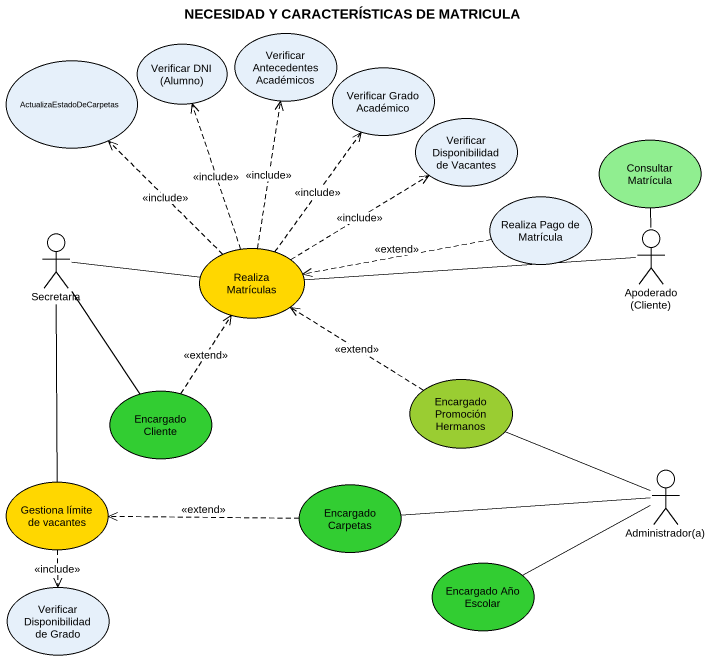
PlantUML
@startuml
title NECESIDAD Y CARACTERÍSTICAS DE MATRICULA
usecase ActualizaEstadoDeCarpetas
usecase "Verificar DNI (Alumno)" as Verificar_DNI_Alumno
usecase "Verificar Antecedentes Académicos" as Verificar_Antecedentes
usecase "Verificar Grado Académico" as Verificar_Grado_Académico
usecase "Verificar Disponibilidad de Vacantes" as Verificar_Disponibilidad_de
usecase "Consultar Matrícula" as Consultar_Matrícula #90EE90
usecase "Realiza Pago de Matrícula" as Realiza_Pago_de_Matrícula
actor Secretaria
actor "Apoderado (Cliente)" as Apoderado_Cliente
usecase "Realiza Matrículas" as Realiza_Matrículas #FFD700
usecase "Encargado Cliente" as Encargado_Cliente #32CD32
usecase "Encargado Promoción Hermanos" as Encargado_Promoción_Hermanos #9ACD32
usecase "Gestiona límite de vacantes" as Gestiona_límite_de_vacantes #FFD700
usecase "Encargado Carpetas" as Encargado_Carpetas #32CD32
actor "Administrador(a)" as Administrador_a
usecase "Verificar Disponibilidad de Grado" as Verificar_Disponibilidad_de_2
usecase "Encargado Año Escolar" as Encargado_Año_Escolar #32CD32
Realiza_Pago_de_Matrícula .left.> Realiza_Matrículas : <<extend>>
Secretaria -right- Realiza_Matrículas
Secretaria -- Encargado_Cliente
Secretaria -- Gestiona_límite_de_vacantes
Apoderado_Cliente -up- Consultar_Matrícula
Apoderado_Cliente -left- Realiza_Matrículas
Realiza_Matrículas .up.> ActualizaEstadoDeCarpetas : <<include>>
Realiza_Matrículas .up.> Verificar_DNI_Alumno : <<include>>
Realiza_Matrículas .up.> Verificar_Antecedentes : <<include>>
Realiza_Matrículas .up.> Verificar_Grado_Académico : <<include>>
Realiza_Matrículas .up.> Verificar_Disponibilidad_de : <<include>>
Encargado_Cliente .up.> Realiza_Matrículas : <<extend>>
Encargado_Promoción_Hermanos .up.> Realiza_Matrículas : <<extend>>
Gestiona_límite_de_vacantes ..> Verificar_Disponibilidad_de_2 : <<include>>
Encargado_Carpetas .left.> Gestiona_límite_de_vacantes : <<extend>>
Administrador_a -left- Encargado_Promoción_Hermanos
Administrador_a -left- Encargado_Carpetas
Administrador_a -left- Encargado_Año_Escolar
@enduml
